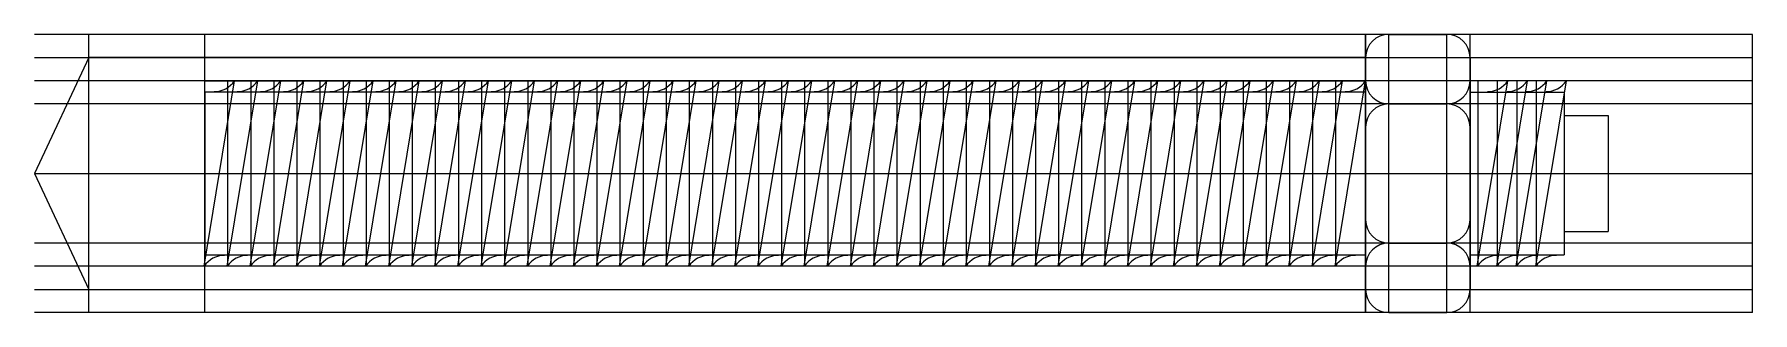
# Model space of a CAD drawing. Extents: x -115 to 33, y -12 to 12.
import ezdxf

# ---------------------------------------------------------------- set-up
doc = ezdxf.new("R2010")
doc.units = 0
doc.layers.get('0').update_dxf_attribs({"linetype": 'CONTINUOUS'})

msp = doc.modelspace()

# ---------------------------------------------------------------- linework, layer by layer
at = {"linetype": 'CONTINUOUS'}
for p, q in [((33.34, 12), (-114.69, 12)), ((-110, -12), (-110, 12)), ((-100, -12), (-100, 12)), ((0, 12), (0, -12)), ((0, -12), (0, 12)), ((2, -12), (2, 12)), ((2, 12), (7, 12)), ((7, -12), (7, 12)), ((9, -12), (9, 12)), ((33.34, -12), (33.34, 12)), ((-114.69, 10), (33.34, 10)), ((-110, 10), (-114.69, 0)), ((0, 10), (-110, 10)), ((0, 10), (-110, 10)), ((0, 8), (0, 10)), ((0, 10), (0, 7)), ((0, 10), (0, -10)), ((9, 10), (9, -10)), ((33.34, 8), (-114.69, 8)), ((-97.44, 8), (-100.07, 8)), ((-100.07, -8), (-97.44, 8)), ((-100, -8), (-100, 8)), ((-100, 8), (0, 8)), ((-100, -8), (-100, 8)), ((-95.45, 8), (-98.08, 8)), ((-98.08, -8), (-95.45, 8)), ((-98.01, -8), (-98.01, 8)), ((-93.46, 8), (-96.09, 8)), ((-96.09, -8), (-93.46, 8)), ((-96.02, -8), (-96.02, 8)), ((-91.47, 8), (-94.1, 8)), ((-94.1, -8), (-91.47, 8)), ((-94.03, -8), (-94.03, 8)), ((-89.48, 8), (-92.12, 8)), ((-92.12, -8), (-89.48, 8)), ((-92.05, -8), (-92.05, 8)), ((-87.49, 8), (-90.13, 8)), ((-90.13, -8), (-87.49, 8)), ((-90.06, -8), (-90.06, 8)), ((-85.5, 8), (-88.14, 8)), ((-88.14, -8), (-85.5, 8)), ((-88.07, -8), (-88.07, 8)), ((-83.52, 8), (-86.15, 8)), ((-86.15, -8), (-83.52, 8)), ((-86.08, -8), (-86.08, 8)), ((-81.53, 8), (-84.16, 8)), ((-84.16, -8), (-81.53, 8)), ((-84.09, -8), (-84.09, 8)), ((-79.54, 8), (-82.17, 8)), ((-82.17, -8), (-79.54, 8)), ((-82.1, -8), (-82.1, 8)), ((-77.55, 8), (-80.18, 8)), ((-80.18, -8), (-77.55, 8)), ((-80.12, -8), (-80.12, 8)), ((-75.56, 8), (-78.2, 8)), ((-78.2, -8), (-75.56, 8)), ((-78.13, -8), (-78.13, 8)), ((-73.57, 8), (-76.21, 8)), ((-76.21, -8), (-73.57, 8)), ((-76.14, -8), (-76.14, 8)), ((-71.59, 8), (-74.22, 8)), ((-74.22, -8), (-71.59, 8)), ((-74.15, -8), (-74.15, 8)), ((-69.6, 8), (-72.23, 8)), ((-72.23, -8), (-69.6, 8)), ((-72.16, -8), (-72.16, 8)), ((-67.61, 8), (-70.24, 8)), ((-70.24, -8), (-67.61, 8)), ((-70.17, -8), (-70.17, 8)), ((-65.62, 8), (-68.25, 8)), ((-68.25, -8), (-65.62, 8)), ((-68.18, -8), (-68.18, 8)), ((-63.63, 8), (-66.27, 8)), ((-66.27, -8), (-63.63, 8)), ((-66.2, -8), (-66.2, 8)), ((-61.64, 8), (-64.28, 8)), ((-64.28, -8), (-61.64, 8)), ((-64.21, -8), (-64.21, 8)), ((-59.65, 8), (-62.29, 8)), ((-62.29, -8), (-59.65, 8)), ((-62.22, -8), (-62.22, 8)), ((-57.67, 8), (-60.3, 8)), ((-60.3, -8), (-57.67, 8)), ((-60.23, -8), (-60.23, 8)), ((-55.68, 8), (-58.31, 8)), ((-58.31, -8), (-55.68, 8)), ((-58.24, -8), (-58.24, 8)), ((-53.69, 8), (-56.32, 8)), ((-56.32, -8), (-53.69, 8)), ((-56.25, -8), (-56.25, 8)), ((-51.7, 8), (-54.33, 8)), ((-54.33, -8), (-51.7, 8)), ((-54.26, -8), (-54.26, 8)), ((-49.71, 8), (-52.35, 8)), ((-52.35, -8), (-49.71, 8)), ((-52.28, -8), (-52.28, 8)), ((-47.72, 8), (-50.36, 8)), ((-50.36, -8), (-47.72, 8)), ((-50.29, -8), (-50.29, 8)), ((-45.74, 8), (-48.37, 8)), ((-48.37, -8), (-45.74, 8)), ((-48.3, -8), (-48.3, 8)), ((-43.75, 8), (-46.38, 8)), ((-46.38, -8), (-43.75, 8)), ((-46.31, -8), (-46.31, 8)), ((-41.76, 8), (-44.39, 8)), ((-44.39, -8), (-41.76, 8)), ((-44.32, -8), (-44.32, 8)), ((-39.77, 8), (-42.4, 8)), ((-42.4, -8), (-39.77, 8)), ((-42.33, -8), (-42.33, 8)), ((-37.78, 8), (-40.41, 8)), ((-40.41, -8), (-37.78, 8)), ((-40.35, -8), (-40.35, 8)), ((-35.79, 8), (-38.43, 8)), ((-38.43, -8), (-35.79, 8)), ((-38.36, -8), (-38.36, 8)), ((-33.8, 8), (-36.44, 8)), ((-36.44, -8), (-33.8, 8)), ((-36.37, -8), (-36.37, 8)), ((-31.82, 8), (-34.45, 8)), ((-34.45, -8), (-31.82, 8)), ((-34.38, -8), (-34.38, 8)), ((-29.83, 8), (-32.46, 8)), ((-32.46, -8), (-29.83, 8)), ((-32.39, -8), (-32.39, 8)), ((-27.84, 8), (-30.47, 8)), ((-30.47, -8), (-27.84, 8)), ((-30.4, -8), (-30.4, 8)), ((-25.85, 8), (-28.48, 8)), ((-28.48, -8), (-25.85, 8)), ((-28.41, -8), (-28.41, 8)), ((-23.86, 8), (-26.5, 8)), ((-26.5, -8), (-23.86, 8)), ((-26.43, -8), (-26.43, 8)), ((-21.87, 8), (-24.51, 8)), ((-24.51, -8), (-21.87, 8)), ((-24.44, -8), (-24.44, 8)), ((-19.88, 8), (-22.52, 8)), ((-22.52, -8), (-19.88, 8)), ((-22.45, -8), (-22.45, 8)), ((-17.9, 8), (-20.53, 8)), ((-20.53, -8), (-17.9, 8)), ((-20.46, -8), (-20.46, 8)), ((-15.91, 8), (-18.54, 8)), ((-18.54, -8), (-15.91, 8)), ((-18.47, -8), (-18.47, 8)), ((-13.92, 8), (-16.55, 8)), ((-16.55, -8), (-13.92, 8)), ((-16.48, -8), (-16.48, 8)), ((-11.93, 8), (-14.56, 8)), ((-14.56, -8), (-11.93, 8)), ((-14.5, -8), (-14.5, 8)), ((-9.94, 8), (-12.58, 8)), ((-12.58, -8), (-9.94, 8)), ((-12.51, -8), (-12.51, 8)), ((-7.95, 8), (-10.59, 8)), ((-10.59, -8), (-7.95, 8)), ((-10.52, -8), (-10.52, 8)), ((-5.97, 8), (-8.6, 8)), ((-8.6, -8), (-5.97, 8)), ((-8.53, -8), (-8.53, 8)), ((-3.98, 8), (-6.61, 8)), ((-6.61, -8), (-3.98, 8)), ((-6.54, -8), (-6.54, 8)), ((-1.99, 8), (-4.62, 8)), ((-4.62, -8), (-1.99, 8)), ((-4.55, -8), (-4.55, 8)), ((0, 8), (-2.63, 8)), ((-2.63, -8), (0, 8)), ((-2.56, -8), (-2.56, 8)), ((12.26, 8), (9.62, 8)), ((9.62, -8), (12.26, 8)), ((9.69, -8), (9.69, 8)), ((13.94, 8), (11.3, 8)), ((11.3, -8), (13.94, 8)), ((11.37, -8), (11.37, 8)), ((15.62, 8), (12.98, 8)), ((12.98, -8), (15.62, 8)), ((13.05, -8), (13.05, 8)), ((17.3, 8), (14.66, 8)), ((14.66, -8), (17.3, 8)), ((14.73, -8), (14.73, 8)), ((33.34, 6), (-114.69, 6)), ((0, 7), (-100, 7)), ((-100, 7), (-100, -7)), ((-100, -7), (-100, 7)), ((2, 6), (7, 6)), ((9, 7), (17.09, 7)), ((17.09, 7), (17.09, -7)), ((17.09, 5), (20.9, 5)), ((20.9, 5), (20.9, -5)), ((-114.69, 0), (33.34, 0)), ((-114.69, 0), (-110, -10)), ((-100.07, 0), (-97.44, 0)), ((-98.08, 0), (-95.45, 0)), ((-96.09, 0), (-93.46, 0)), ((-94.1, 0), (-91.47, 0)), ((-92.12, 0), (-89.48, 0)), ((-90.13, 0), (-87.49, 0)), ((-88.14, 0), (-85.5, 0)), ((-86.15, 0), (-83.52, 0)), ((-84.16, 0), (-81.53, 0)), ((-82.17, 0), (-79.54, 0)), ((-80.18, 0), (-77.55, 0)), ((-78.2, 0), (-75.56, 0)), ((-76.21, 0), (-73.57, 0)), ((-74.22, 0), (-71.59, 0)), ((-72.23, 0), (-69.6, 0)), ((-70.24, 0), (-67.61, 0)), ((-68.25, 0), (-65.62, 0)), ((-66.27, 0), (-63.63, 0)), ((-64.28, 0), (-61.64, 0)), ((-62.29, 0), (-59.65, 0)), ((-60.3, 0), (-57.67, 0)), ((-58.31, 0), (-55.68, 0)), ((-56.32, 0), (-53.69, 0)), ((-54.33, 0), (-51.7, 0)), ((-52.35, 0), (-49.71, 0)), ((-50.36, 0), (-47.72, 0)), ((-48.37, 0), (-45.74, 0)), ((-46.38, 0), (-43.75, 0)), ((-44.39, 0), (-41.76, 0)), ((-42.4, 0), (-39.77, 0)), ((-40.41, 0), (-37.78, 0)), ((-38.43, 0), (-35.79, 0)), ((-36.44, 0), (-33.8, 0)), ((-34.45, 0), (-31.82, 0)), ((-32.46, 0), (-29.83, 0)), ((-30.47, 0), (-27.84, 0)), ((-28.48, 0), (-25.85, 0)), ((-26.5, 0), (-23.86, 0)), ((-24.51, 0), (-21.87, 0)), ((-22.52, 0), (-19.88, 0)), ((-20.53, 0), (-17.9, 0)), ((-18.54, 0), (-15.91, 0)), ((-16.55, 0), (-13.92, 0)), ((-14.56, 0), (-11.93, 0)), ((-12.58, 0), (-9.94, 0)), ((-10.59, 0), (-7.95, 0)), ((-8.6, 0), (-5.97, 0)), ((-6.61, 0), (-3.98, 0)), ((-4.62, 0), (-1.99, 0)), ((-2.63, 0), (0, 0)), ((9.62, 0), (12.26, 0)), ((11.3, 0), (13.94, 0)), ((12.98, 0), (15.62, 0)), ((14.66, 0), (17.3, 0)), ((17.09, 0), (20.9, 0)), ((17.09, -5), (20.9, -5)), ((33.34, -6), (-114.69, -6)), ((-100, -7), (0, -7)), ((0, -8.25), (0, -7)), ((2, -6), (7, -6)), ((9, -7), (17.09, -7)), ((33.34, -8), (-114.69, -8)), ((-97.44, -8), (-100.07, -8)), ((0, -8), (-100, -8)), ((-95.45, -8), (-98.08, -8)), ((-93.46, -8), (-96.09, -8)), ((-91.47, -8), (-94.1, -8)), ((-89.48, -8), (-92.12, -8)), ((-87.49, -8), (-90.13, -8)), ((-85.5, -8), (-88.14, -8)), ((-83.52, -8), (-86.15, -8)), ((-81.53, -8), (-84.16, -8)), ((-79.54, -8), (-82.17, -8)), ((-77.55, -8), (-80.18, -8)), ((-75.56, -8), (-78.2, -8)), ((-73.57, -8), (-76.21, -8)), ((-71.59, -8), (-74.22, -8)), ((-69.6, -8), (-72.23, -8)), ((-67.61, -8), (-70.24, -8)), ((-65.62, -8), (-68.25, -8)), ((-63.63, -8), (-66.27, -8)), ((-61.64, -8), (-64.28, -8)), ((-59.65, -8), (-62.29, -8)), ((-57.67, -8), (-60.3, -8)), ((-55.68, -8), (-58.31, -8)), ((-53.69, -8), (-56.32, -8)), ((-51.7, -8), (-54.33, -8)), ((-49.71, -8), (-52.35, -8)), ((-47.72, -8), (-50.36, -8)), ((-45.74, -8), (-48.37, -8)), ((-43.75, -8), (-46.38, -8)), ((-41.76, -8), (-44.39, -8)), ((-39.77, -8), (-42.4, -8)), ((-37.78, -8), (-40.41, -8)), ((-35.79, -8), (-38.43, -8)), ((-33.8, -8), (-36.44, -8)), ((-31.82, -8), (-34.45, -8)), ((-29.83, -8), (-32.46, -8)), ((-27.84, -8), (-30.47, -8)), ((-25.85, -8), (-28.48, -8)), ((-23.86, -8), (-26.5, -8)), ((-21.87, -8), (-24.51, -8)), ((-19.88, -8), (-22.52, -8)), ((-17.9, -8), (-20.53, -8)), ((-15.91, -8), (-18.54, -8)), ((-13.92, -8), (-16.55, -8)), ((-11.93, -8), (-14.56, -8)), ((-9.94, -8), (-12.58, -8)), ((-7.95, -8), (-10.59, -8)), ((-5.97, -8), (-8.6, -8)), ((-3.98, -8), (-6.61, -8)), ((-1.99, -8), (-4.62, -8)), ((0, -8), (-2.63, -8)), ((0, -10), (0, -8)), ((12.26, -8), (9.62, -8)), ((13.94, -8), (11.3, -8)), ((15.62, -8), (12.98, -8)), ((17.3, -8), (14.66, -8)), ((-114.69, -10), (33.34, -10)), ((-110, -10), (0, -10)), ((33.34, -12), (-114.69, -12)), ((2, -12), (7, -12))]:
    msp.add_line(p, q, dxfattribs=at)
for centre, radius, start, end in [((2, 10), 2, 90, 180), ((7, 10), 2, 0, 90), ((-99.2, 9.18), 2.12, 270.0338, 326.1788), ((-97.21, 9.18), 2.12, 270.0338, 326.1788), ((-95.22, 9.18), 2.12, 270.0338, 326.1788), ((-93.23, 9.18), 2.12, 270.0338, 326.1788), ((-91.24, 9.18), 2.12, 270.0338, 326.1788), ((-89.25, 9.18), 2.12, 270.0338, 326.1788), ((-87.26, 9.18), 2.12, 269.7638, 326.1793), ((-85.28, 9.18), 2.12, 270.0338, 326.1788), ((-83.29, 9.18), 2.12, 270.0338, 326.1788), ((-81.3, 9.18), 2.12, 270.0338, 326.1788), ((-79.31, 9.18), 2.12, 270.0338, 326.1788), ((-77.32, 9.18), 2.12, 270.0338, 326.1788), ((-75.33, 9.18), 2.12, 269.7638, 326.1793), ((-73.35, 9.18), 2.12, 270.0338, 326.1788), ((-71.36, 9.18), 2.12, 270.0338, 326.1788), ((-69.37, 9.18), 2.12, 270.0338, 326.1788), ((-67.38, 9.18), 2.12, 270.0338, 326.1788), ((-65.39, 9.18), 2.12, 270.0338, 326.1788), ((-63.4, 9.18), 2.12, 270.0338, 326.1788), ((-61.41, 9.18), 2.12, 269.7638, 326.1793), ((-59.43, 9.18), 2.12, 270.0338, 326.1788), ((-57.44, 9.18), 2.12, 270.0338, 326.1788), ((-55.45, 9.18), 2.12, 270.0338, 326.1788), ((-53.46, 9.18), 2.12, 270.0338, 326.1788), ((-51.47, 9.18), 2.12, 270.0338, 326.1788), ((-49.48, 9.18), 2.12, 269.7638, 326.1793), ((-47.5, 9.18), 2.12, 270.0338, 326.1788), ((-45.51, 9.18), 2.12, 270.0338, 326.1788), ((-43.52, 9.18), 2.12, 270.0338, 326.1788), ((-41.53, 9.18), 2.12, 270.0338, 326.1788), ((-39.54, 9.18), 2.12, 270.0338, 326.1788), ((-37.55, 9.18), 2.12, 270.0338, 326.1788), ((-35.56, 9.18), 2.12, 269.7638, 326.1793), ((-33.58, 9.18), 2.12, 270.0338, 326.1788), ((-31.59, 9.18), 2.12, 270.0338, 326.1788), ((-29.6, 9.18), 2.12, 270.0338, 326.1788), ((-27.61, 9.18), 2.12, 270.0338, 326.1788), ((-25.62, 9.18), 2.12, 270.0338, 326.1788), ((-23.63, 9.18), 2.12, 269.7638, 326.1793), ((-21.64, 9.18), 2.12, 269.7638, 326.1793), ((-19.66, 9.18), 2.12, 270.0338, 326.1788), ((-17.67, 9.18), 2.12, 270.0338, 326.1788), ((-15.68, 9.18), 2.12, 270.0338, 326.1788), ((-13.69, 9.18), 2.12, 270.0338, 326.1788), ((-11.7, 9.18), 2.12, 270.0338, 326.1788), ((-9.71, 9.18), 2.12, 269.7638, 326.1793), ((-7.73, 9.18), 2.12, 270.0338, 326.1788), ((-5.74, 9.18), 2.12, 270.0338, 326.1788), ((-3.75, 9.18), 2.12, 270.0338, 326.1788), ((-1.76, 9.18), 2.12, 270.0338, 326.1788), ((2, 8), 2, 180, 270), ((7, 8), 2, 270, 0), ((10.5, 9.18), 2.12, 270.0338, 326.1788), ((12.18, 9.18), 2.12, 270.0338, 326.1788), ((13.86, 9.18), 2.12, 270.0338, 326.1788), ((15.54, 9.18), 2.12, 270.0338, 326.1788), ((2, 4), 2, 90, 180), ((7, 4), 2, 0, 90), ((2, -4), 2, 180, 270), ((7, -4), 2, 270, 0), ((-98.31, -9.18), 2.12, 90.0338, 146.1788), ((-96.32, -9.18), 2.12, 90.0338, 146.1788), ((-94.33, -9.18), 2.12, 90.0338, 146.1788), ((-92.34, -9.18), 2.12, 90.0338, 146.1788), ((-90.36, -9.18), 2.12, 89.7638, 146.1793), ((-88.37, -9.18), 2.12, 90.0338, 146.1788), ((-86.38, -9.18), 2.12, 90.0338, 146.1788), ((-84.39, -9.18), 2.12, 90.0338, 146.1788), ((-82.4, -9.18), 2.12, 90.0338, 146.1788), ((-80.41, -9.18), 2.12, 90.0338, 146.1788), ((-78.42, -9.18), 2.12, 90.0338, 146.1788), ((-76.44, -9.18), 2.12, 89.7638, 146.1793), ((-74.45, -9.18), 2.12, 90.0338, 146.1788), ((-72.46, -9.18), 2.12, 90.0338, 146.1788), ((-70.47, -9.18), 2.12, 90.0338, 146.1788), ((-68.48, -9.18), 2.12, 90.0338, 146.1788), ((-66.49, -9.18), 2.12, 90.0338, 146.1788), ((-64.51, -9.18), 2.12, 89.7638, 146.1793), ((-62.52, -9.18), 2.12, 89.7638, 146.1793), ((-60.53, -9.18), 2.12, 90.0338, 146.1788), ((-58.54, -9.18), 2.12, 90.0338, 146.1788), ((-56.55, -9.18), 2.12, 90.0338, 146.1788), ((-54.56, -9.18), 2.12, 90.0338, 146.1788), ((-52.57, -9.18), 2.12, 90.0338, 146.1788), ((-50.59, -9.18), 2.12, 89.7638, 146.1793), ((-48.6, -9.18), 2.12, 90.0338, 146.1788), ((-46.61, -9.18), 2.12, 90.0338, 146.1788), ((-44.62, -9.18), 2.12, 90.0338, 146.1788), ((-42.63, -9.18), 2.12, 90.0338, 146.1788), ((-40.64, -9.18), 2.12, 90.0338, 146.1788), ((-38.65, -9.18), 2.12, 90.0338, 146.1788), ((-36.67, -9.18), 2.12, 89.7638, 146.1793), ((-34.68, -9.18), 2.12, 90.0338, 146.1788), ((-32.69, -9.18), 2.12, 90.0338, 146.1788), ((-30.7, -9.18), 2.12, 90.0338, 146.1788), ((-28.71, -9.18), 2.12, 90.0338, 146.1788), ((-26.72, -9.18), 2.12, 90.0338, 146.1788), ((-24.74, -9.18), 2.12, 89.7638, 146.1793), ((-22.75, -9.18), 2.12, 90.0338, 146.1788), ((-20.76, -9.18), 2.12, 90.0338, 146.1788), ((-18.77, -9.18), 2.12, 90.0338, 146.1788), ((-16.78, -9.18), 2.12, 90.0338, 146.1788), ((-14.79, -9.18), 2.12, 90.0338, 146.1788), ((-12.8, -9.18), 2.12, 90.0338, 146.1788), ((-10.82, -9.18), 2.12, 89.7638, 146.1793), ((-8.83, -9.18), 2.12, 90.0338, 146.1788), ((-6.84, -9.18), 2.12, 90.0338, 146.1788), ((-4.85, -9.18), 2.12, 90.0338, 146.1788), ((-2.86, -9.18), 2.12, 90.0338, 146.1788), ((-0.87, -9.18), 2.12, 90.0338, 146.1788), ((2, -8), 2, 90, 180), ((7, -8), 2, 0, 90), ((11.38, -9.18), 2.12, 89.7638, 146.1793), ((13.06, -9.18), 2.12, 89.7638, 146.1793), ((14.74, -9.18), 2.12, 89.7638, 146.1793), ((16.42, -9.18), 2.12, 89.7638, 146.1793), ((2, -10), 2, 180, 270), ((7, -10), 2, 270, 0)]:
    msp.add_arc(centre, radius, start, end, dxfattribs=at)

doc.saveas('drawing.dxf')
